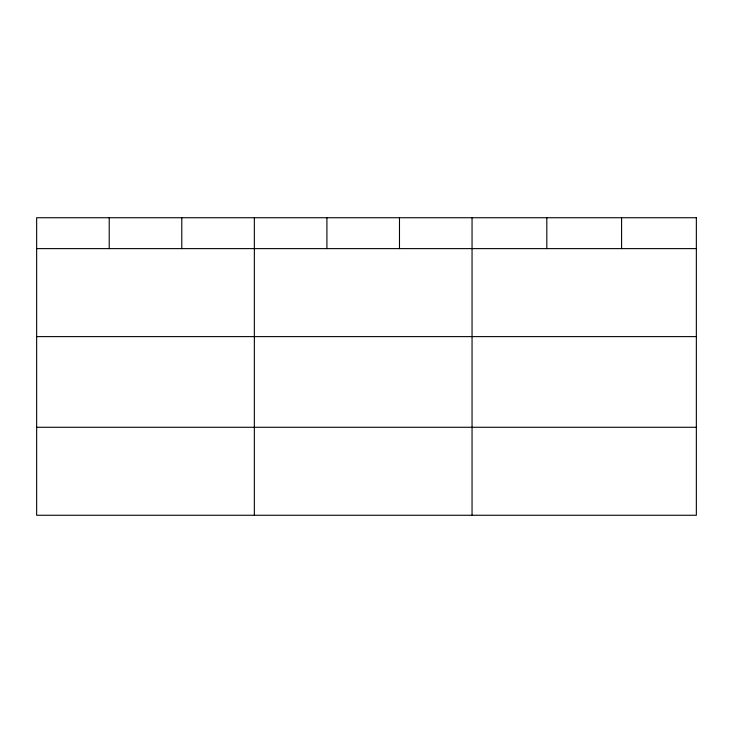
<?xml version="1.0" encoding="UTF-8"?>
<svg xmlns="http://www.w3.org/2000/svg" width="733" height="733" viewBox="0 0 733 733"><rect width="100%" height="100%" fill="white"/><g stroke="black" fill="none" stroke-linecap="round" stroke-linejoin="round"><path stroke-width="1.1" d="M36.65 248.615L696.35 248.615M36.65 336.612L696.35 336.612M36.65 427.275L696.35 427.275M621.584 217.738L621.584 248.615M546.818 217.738L546.818 248.615M472.052 217.738L472.052 515.262M399.485 217.738L399.485 248.615M326.918 217.738L326.918 248.615M254.351 217.738L254.351 515.262M181.784 217.738L181.784 248.615M109.217 217.738L109.217 248.615M696.35 217.738L36.65 217.738L36.65 515.262L696.35 515.262L696.35 217.738"/></g></svg>
